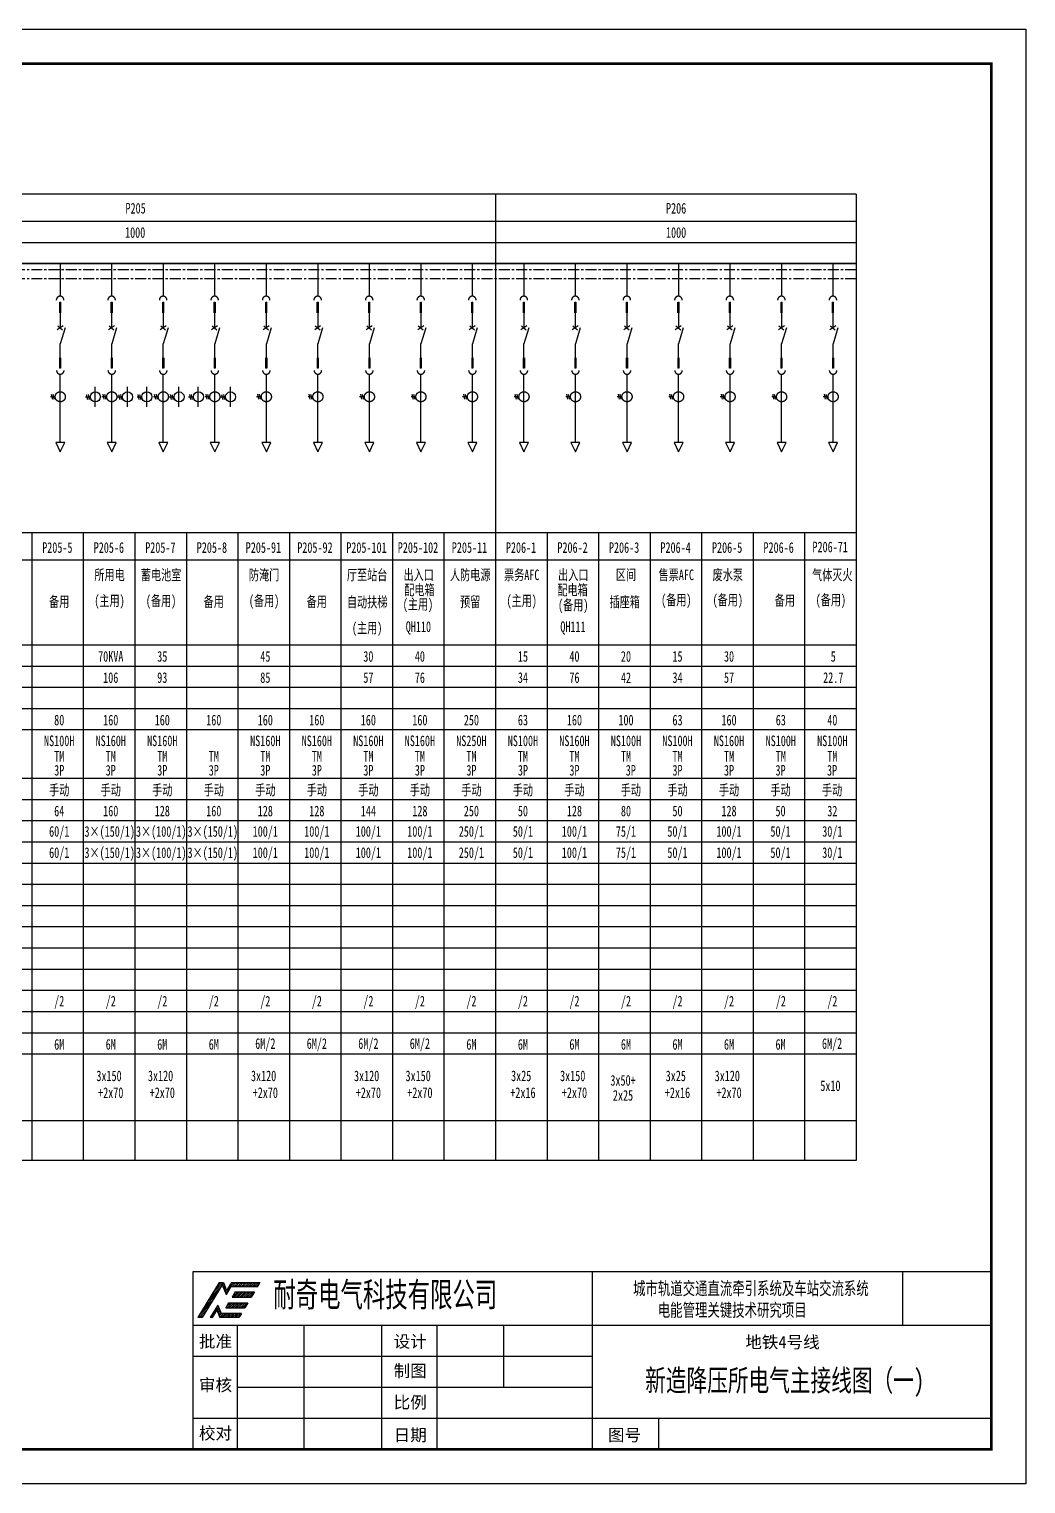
# Model space of a CAD drawing. Extents: x 763819 to 809230, y -41701 to -17097.
# Drawn here: x 797718 to 809230, y -41701 to -24901 of the extents above; entities that cross this region are included whole.
import ezdxf
from ezdxf.enums import TextEntityAlignment as Align

# ---------------------------------------------------------------- set-up
doc = ezdxf.new("R2010")
doc.units = 0
doc.header["$LTSCALE"] = 100
doc.header["$MEASUREMENT"] = 0
for name, pattern in [('ACAD_ISO03W100', [30, 12, -18]), ('CENTER', [2, 1.25, -0.25, 0.25, -0.25]), ('CONTINOUS', [2.5, 1.25, 0.25, 0.25, 0.25, 0.25, 0.25])]:
    doc.linetypes.add(name, pattern=pattern)
doc.layers.get('0').update_dxf_attribs({"color": 3, "linetype": 'CONTINUOUS'})
for name, color, linetype in [('01', 7, 'CONTINUOUS'), ('02', 1, 'CONTINUOUS'), ('1', 7, 'ACAD_ISO03W100'), ('11', 1, 'CONTINUOUS'), ('图框', 4, 'CONTINUOUS'), ('文字', 7, 'CONTINUOUS'), ('标注', 7, 'CONTINUOUS')]:
    doc.layers.add(name, color=color, linetype=linetype)
doc.styles.add('HT', font='simhei.ttf')
doc.styles.get("Standard").update_dxf_attribs({"font": 'COMPLEX', "width": 0.666667, "bigfont": 'DXT'})
doc.styles.add('WEN', font='', dxfattribs={"width": 0.7})
doc.styles.get('WEN').set_extended_font_data('SimSun')
pattern_1 = [(45, (965297.757, -248823.082), (-26.60573, 26.60573), [])]

# ---------------------------------------------------------------- blocks, each defined once
blk = doc.blocks.new('图框')
at = {"layer": '图框'}
h = blk.add_hatch(dxfattribs=at)
h.set_pattern_fill('ANSI31', color=5, scale=11.850767)
h.set_pattern_definition(pattern_1)
h.paths.add_polyline_path([(1013864, -235026), (1013937, -234905), (1013353, -234905), (1013257, -234665), (1013039, -235026), (1013091, -235026), (1013227, -234800), (1013318, -235026)], flags=17)
h.paths.add_polyline_path([(1012684, -235026), (1012807, -235026), (1013380, -234075), (1013493, -234358), (1013636, -234122), (1014409, -234122), (1014474, -234014), (1013649, -234014), (1013511, -234242), (1013420, -234014), (1013294, -234014)])
h = blk.add_hatch(dxfattribs=at)
h.set_pattern_fill('ANSI31', color=256, scale=11.850767)
h.set_pattern_definition(pattern_1)
h.paths.add_polyline_path([(1014312, -234282), (1013758, -234282), (1013666, -234434), (1014220, -234434)])
h.paths.add_polyline_path([(1014121, -234599), (1013567, -234599), (1013483, -234738), (1014037, -234738)])
h = blk.add_hatch(dxfattribs=at)
h.set_pattern_fill('ANSI31', color=3, scale=11.850767)
h.set_pattern_definition(pattern_1)
h.paths.add_polyline_path([(1013758, -234282), (1013666, -234434), (1014220, -234434), (1014312, -234282)])
h.paths.add_polyline_path([(1013567, -234599), (1013483, -234738), (1014037, -234738), (1014121, -234599)])
for p, q in [((1012536, -233704), (1012536, -238826)), ((1024062, -233704), (1024062, -238826)), ((1033026, -233704), (1033026, -235240)), ((1035587, -238826), (1035587, -233704)), ((1013294, -234014), (1012684, -235026)), ((1013380, -234075), (1012807, -235026)), ((1013294, -234014), (1013417, -234014)), ((1013380, -234075), (1013493, -234358)), ((1013420, -234014), (1013511, -234242)), ((1013636, -234122), (1013493, -234358)), ((1013649, -234014), (1013511, -234242)), ((1013636, -234122), (1014409, -234122)), ((1013649, -234014), (1014474, -234014)), ((1013758, -234282), (1013666, -234434)), ((1013758, -234282), (1014312, -234282)), ((1014312, -234282), (1014220, -234434)), ((1014474, -234014), (1014409, -234122)), ((1013257, -234665), (1013039, -235026)), ((1013257, -234665), (1013353, -234905)), ((1013567, -234599), (1013483, -234738)), ((1013483, -234738), (1014037, -234738)), ((1013567, -234599), (1014121, -234599)), ((1013666, -234434), (1014220, -234434)), ((1014121, -234599), (1014037, -234738)), ((1012807, -235026), (1012684, -235026)), ((1013091, -235026), (1013039, -235026)), ((1013227, -234800), (1013091, -235026)), ((1013227, -234800), (1013318, -235026)), ((1013864, -235026), (1013318, -235026)), ((1013937, -234905), (1013353, -234905)), ((1013937, -234905), (1013864, -235026)), ((1012536, -235240), (1024062, -235240)), ((1013817, -235240), (1013817, -238826)), ((1015737, -235240), (1015737, -238826)), ((1017985, -235240), (1017985, -237033)), ((1019579, -235240), (1019579, -238826)), ((1021500, -235240), (1021500, -237033)), ((1024062, -235240), (1035587, -235240)), ((1012536, -236137), (1024062, -236137)), ((1013817, -237033), (1024062, -237033)), ((1024062, -237033), (1024062, -237033)), ((1012536, -237930), (1024062, -237930)), ((1024062, -237930), (1035587, -237930)), ((1025982, -237930), (1025982, -238826)), ((1012536, -238826), (1035587, -238826))]:
    blk.add_line(p, q, dxfattribs=at)
at = {"layer": '图框', "lineweight": 30}
for p, q in [((1035587, -233704), (1012536, -233704)), ((1012536, -233704), (1012536, -238826))]:
    blk.add_line(p, q, dxfattribs=at)
at = {"layer": '图框', "linetype": 'CONTINOUS'}
for p, q in [((1017985, -237033), (1017985, -238826)), ((1021500, -238826), (1021500, -238826))]:
    blk.add_line(p, q, dxfattribs=at)
at = {"layer": '图框', "color": 0, "ltscale": 0.2, "style": 'HT'}
for s, p in [('批准', (1012711, -235889)), ('设计', (1018334, -235889)), ('地铁4号线', (1028485, -235907)), ('制图', (1018334, -236736)), ('审核', (1012711, -237145)), ('比例', (1018334, -237647)), ('校对', (1012711, -238539)), ('日期', (1018334, -238589)), ('图号', (1024520, -238589))]:
    blk.add_text(s, height=350, dxfattribs=at).set_placement(p)
at = {"layer": '图框', "color": 0, "insert": (1014858, -234002), "char_height": 711.05, "attachment_point": 1}
blk.add_mtext_dynamic_manual_height_columns('{\\fSimSun|b0|i0|c134|p2;耐奇电气科技有限公司}', width=8427.24, gutter_width=12.5, heights=[0], dxfattribs=at)

msp = doc.modelspace()

# ---------------------------------------------------------------- linework, layer by layer
at = {"const_width": 18.3, "elevation": -732}
msp.add_lwpolyline([(807269, -27608), (791405, -27608)], dxfattribs=at)
at = {"layer": '01'}
for p, q in [((807269, -26809), (788022, -26809)), ((803104, -26809), (803104, -37965)), ((807269, -26809), (807269, -37965)), ((807269, -37965), (788022, -37965))]:
    msp.add_line(p, q, dxfattribs=at)
at = {"layer": '01', "color": 3, "linetype": 'CENTER'}
for p, q in [((807269, -27681), (789895, -27681)), ((807269, -27786), (789895, -27786))]:
    msp.add_line(p, q, dxfattribs=at)
at = {"layer": '02'}
for p, q in [((807269, -27124), (788022, -27124)), ((807269, -27369), (788022, -27369)), ((798481, -29264, -1796), (798481, -29033, -1796)), ((798854, -29263, -1796), (798854, -29032, -1796)), ((799076, -29264, -1796), (799076, -29033, -1796)), ((799449, -29263, -1796), (799449, -29032, -1796)), ((799671, -29264, -1796), (799671, -29033, -1796)), ((800044, -29263, -1796), (800044, -29032, -1796)), ((798370, -29149, -1796), (798425, -29149, -1796)), ((798379, -29120, -1796), (798392, -29179, -1796)), ((798399, -29120, -1796), (798413, -29179, -1796)), ((798742, -29148, -1796), (798797, -29148, -1796)), ((798751, -29119, -1796), (798765, -29179, -1796)), ((798772, -29119, -1796), (798785, -29179, -1796)), ((798965, -29149, -1796), (799020, -29149, -1796)), ((798974, -29120, -1796), (798987, -29179, -1796)), ((798994, -29120, -1796), (799008, -29179, -1796)), ((799337, -29148, -1796), (799392, -29148, -1796)), ((799346, -29119, -1796), (799360, -29179, -1796)), ((799367, -29119, -1796), (799380, -29179, -1796)), ((799560, -29149, -1796), (799615, -29149, -1796)), ((799569, -29120, -1796), (799582, -29179, -1796)), ((799589, -29120, -1796), (799603, -29179, -1796)), ((799932, -29148, -1796), (799987, -29148, -1796)), ((799941, -29119, -1796), (799955, -29179, -1796)), ((799962, -29119, -1796), (799975, -29179, -1796)), ((807269, -30720), (788022, -30720)), ((797749, -30720), (797749, -37965)), ((798344, -30720), (798344, -37965)), ((798939, -30720), (798939, -37965)), ((799534, -30720), (799534, -37965)), ((800129, -30720), (800129, -37965)), ((800724, -30720), (800724, -37965)), ((801319, -30720), (801319, -37965)), ((801914, -30720), (801914, -37965)), ((802509, -30720), (802509, -37965)), ((803699, -30720), (803699, -37965)), ((804294, -30720), (804294, -37965)), ((804889, -30720), (804889, -37965)), ((805484, -30720), (805484, -37965)), ((806079, -30720), (806079, -37965)), ((806674, -30720), (806674, -37965)), ((807269, -31035), (788022, -31035)), ((807269, -32015), (788022, -32015)), ((807269, -32260), (788022, -32260)), ((807269, -32505), (788022, -32505)), ((807269, -32750), (788022, -32750)), ((807269, -32995), (788564, -32995)), ((807269, -33555), (788564, -33555)), ((807269, -33800), (788564, -33800)), ((807269, -34045), (788197, -34045)), ((807269, -34290), (788197, -34290)), ((807269, -34535), (788197, -34535)), ((807269, -34780), (788197, -34780)), ((807269, -35025), (788197, -35025)), ((807269, -35270), (788197, -35270)), ((807269, -35515), (788197, -35515)), ((807269, -35760), (788197, -35760)), ((807269, -36005), (788197, -36005)), ((807269, -36250), (788197, -36250)), ((807269, -36495), (788022, -36495)), ((807269, -36740), (788022, -36740)), ((807269, -37510), (788022, -37510))]:
    msp.add_line(p, q, dxfattribs=at)
for centre in [(798483, -29147, -1796), (798855, -29149, -1796), (799078, -29147, -1796), (799450, -29149, -1796), (799673, -29147, -1796), (800045, -29149, -1796)]:
    msp.add_circle(centre, 58.2, dxfattribs=at)
at = {"layer": '1'}
for p, q in [((798076, -27614, -898), (798076, -27987, -898)), ((798671, -27614, -898), (798671, -27987, -898)), ((799266, -27614, -898), (799266, -27987, -898)), ((799861, -27614, -898), (799861, -27987, -898)), ((800456, -27614, -898), (800456, -27987, -898)), ((801051, -27614, -898), (801051, -27987, -898)), ((801646, -27614, -898), (801646, -27987, -898)), ((802241, -27614, -898), (802241, -27987, -898)), ((802836, -27614, -898), (802836, -27987, -898)), ((803431, -27614, -898), (803431, -27987, -898)), ((804026, -27614, -898), (804026, -27987, -898)), ((804621, -27614, -898), (804621, -27987, -898)), ((805216, -27614, -898), (805216, -27987, -898)), ((805811, -27614, -898), (805811, -27987, -898)), ((806406, -27614, -898), (806406, -27987, -898)), ((807001, -27614, -898), (807001, -27987, -898)), ((798076, -28052, -898), (798076, -28162, -898)), ((798671, -28052, -898), (798671, -28162, -898)), ((799266, -28052, -898), (799266, -28162, -898)), ((799861, -28052, -898), (799861, -28162, -898)), ((800456, -28052, -898), (800456, -28162, -898)), ((801051, -28052, -898), (801051, -28162, -898)), ((801646, -28052, -898), (801646, -28162, -898)), ((802241, -28052, -898), (802241, -28162, -898)), ((802836, -28052, -898), (802836, -28162, -898)), ((803431, -28052, -898), (803431, -28162, -898)), ((804026, -28052, -898), (804026, -28162, -898)), ((804621, -28052, -898), (804621, -28162, -898)), ((805216, -28052, -898), (805216, -28162, -898)), ((805811, -28052, -898), (805811, -28162, -898)), ((806406, -28052, -898), (806406, -28162, -898)), ((807001, -28052, -898), (807001, -28162, -898)), ((798076, -28103, -898), (798076, -28350, -898)), ((798076, -28103, -898), (798076, -28350, -898)), ((798671, -28103, -898), (798671, -28350, -898)), ((798671, -28103, -898), (798671, -28350, -898)), ((799266, -28103, -898), (799266, -28350, -898)), ((799266, -28103, -898), (799266, -28350, -898)), ((799861, -28103, -898), (799861, -28350, -898)), ((799861, -28103, -898), (799861, -28350, -898)), ((800456, -28103, -898), (800456, -28350, -898)), ((800456, -28103, -898), (800456, -28350, -898)), ((801051, -28103, -898), (801051, -28350, -898)), ((801051, -28103, -898), (801051, -28350, -898)), ((801646, -28103, -898), (801646, -28350, -898)), ((801646, -28103, -898), (801646, -28350, -898)), ((802241, -28103, -898), (802241, -28350, -898)), ((802241, -28103, -898), (802241, -28350, -898)), ((802836, -28103, -898), (802836, -28350, -898)), ((802836, -28103, -898), (802836, -28350, -898)), ((803431, -28103, -898), (803431, -28350, -898)), ((803431, -28103, -898), (803431, -28350, -898)), ((804026, -28103, -898), (804026, -28350, -898)), ((804026, -28103, -898), (804026, -28350, -898)), ((804621, -28103, -898), (804621, -28350, -898)), ((804621, -28103, -898), (804621, -28350, -898)), ((805216, -28103, -898), (805216, -28350, -898)), ((805216, -28103, -898), (805216, -28350, -898)), ((805811, -28103, -898), (805811, -28350, -898)), ((805811, -28103, -898), (805811, -28350, -898)), ((806406, -28103, -898), (806406, -28350, -898)), ((806406, -28103, -898), (806406, -28350, -898)), ((807001, -28103, -898), (807001, -28350, -898)), ((807001, -28103, -898), (807001, -28350, -898)), ((798110, -28327, -898), (798041, -28374, -898)), ((798048, -28327, -898), (798103, -28374, -898)), ((798133, -28349, -898), (798078, -28535, -898)), ((798705, -28327, -898), (798636, -28374, -898)), ((798643, -28327, -898), (798698, -28374, -898)), ((798728, -28349, -898), (798673, -28535, -898)), ((799300, -28327, -898), (799231, -28374, -898)), ((799238, -28327, -898), (799293, -28374, -898)), ((799323, -28349, -898), (799268, -28535, -898)), ((799895, -28327, -898), (799826, -28374, -898)), ((799833, -28327, -898), (799888, -28374, -898)), ((799918, -28349, -898), (799863, -28535, -898)), ((800490, -28327, -898), (800421, -28374, -898)), ((800428, -28327, -898), (800483, -28374, -898)), ((800513, -28349, -898), (800458, -28535, -898)), ((801085, -28327, -898), (801016, -28374, -898)), ((801023, -28327, -898), (801078, -28374, -898)), ((801108, -28349, -898), (801053, -28535, -898)), ((801680, -28327, -898), (801611, -28374, -898)), ((801618, -28327, -898), (801673, -28374, -898)), ((801703, -28349, -898), (801648, -28535, -898)), ((802275, -28327, -898), (802206, -28374, -898)), ((802213, -28327, -898), (802268, -28374, -898)), ((802298, -28349, -898), (802243, -28535, -898)), ((802870, -28327, -898), (802801, -28374, -898)), ((802808, -28327, -898), (802863, -28374, -898)), ((802893, -28349, -898), (802838, -28535, -898)), ((803465, -28327, -898), (803396, -28374, -898)), ((803403, -28327, -898), (803458, -28374, -898)), ((803488, -28349, -898), (803433, -28535, -898)), ((804060, -28327, -898), (803991, -28374, -898)), ((803998, -28327, -898), (804053, -28374, -898)), ((804083, -28349, -898), (804028, -28535, -898)), ((804655, -28327, -898), (804586, -28374, -898)), ((804593, -28327, -898), (804648, -28374, -898)), ((804678, -28349, -898), (804623, -28535, -898)), ((805250, -28327, -898), (805181, -28374, -898)), ((805188, -28327, -898), (805243, -28374, -898)), ((805273, -28349, -898), (805218, -28535, -898)), ((805845, -28327, -898), (805776, -28374, -898)), ((805783, -28327, -898), (805838, -28374, -898)), ((805868, -28349, -898), (805813, -28535, -898)), ((806440, -28327, -898), (806371, -28374, -898)), ((806378, -28327, -898), (806433, -28374, -898)), ((806463, -28349, -898), (806408, -28535, -898)), ((807035, -28327, -898), (806966, -28374, -898)), ((806973, -28327, -898), (807028, -28374, -898)), ((807058, -28349, -898), (807003, -28535, -898)), ((798078, -28799, -898), (798078, -28535, -898)), ((798673, -28799, -898), (798673, -28535, -898)), ((799268, -28799, -898), (799268, -28535, -898)), ((799863, -28799, -898), (799863, -28535, -898)), ((800458, -28799, -898), (800458, -28535, -898)), ((801053, -28799, -898), (801053, -28535, -898)), ((801648, -28799, -898), (801648, -28535, -898)), ((802243, -28799, -898), (802243, -28535, -898)), ((802838, -28799, -898), (802838, -28535, -898)), ((803433, -28799, -898), (803433, -28535, -898)), ((804028, -28799, -898), (804028, -28535, -898)), ((804623, -28799, -898), (804623, -28535, -898)), ((805218, -28799, -898), (805218, -28535, -898)), ((805813, -28799, -898), (805813, -28535, -898)), ((806408, -28799, -898), (806408, -28535, -898)), ((807003, -28799, -898), (807003, -28535, -898)), ((798078, -28820, -898), (798078, -28711, -898)), ((798673, -28820, -898), (798673, -28711, -898)), ((799268, -28820, -898), (799268, -28711, -898)), ((799863, -28820, -898), (799863, -28711, -898)), ((800458, -28820, -898), (800458, -28711, -898)), ((801053, -28820, -898), (801053, -28711, -898)), ((801648, -28820, -898), (801648, -28711, -898)), ((802243, -28820, -898), (802243, -28711, -898)), ((802838, -28820, -898), (802838, -28711, -898)), ((803433, -28820, -898), (803433, -28711, -898)), ((804028, -28820, -898), (804028, -28711, -898)), ((804623, -28820, -898), (804623, -28711, -898)), ((805218, -28820, -898), (805218, -28711, -898)), ((805813, -28820, -898), (805813, -28711, -898)), ((806408, -28820, -898), (806408, -28711, -898)), ((807003, -28820, -898), (807003, -28711, -898)), ((798078, -29676, -898), (798078, -28886, -898)), ((798673, -29676, -898), (798673, -28886, -898)), ((799268, -29676, -898), (799268, -28886, -898)), ((799863, -29676, -898), (799863, -28886, -898)), ((800458, -29676, -898), (800458, -28886, -898)), ((801053, -29676, -898), (801053, -28886, -898)), ((801648, -29676, -898), (801648, -28886, -898)), ((802243, -29676, -898), (802243, -28886, -898)), ((802838, -29676, -898), (802838, -28886, -898)), ((803433, -29676, -898), (803433, -28886, -898)), ((804028, -29676, -898), (804028, -28886, -898)), ((804623, -29676, -898), (804623, -28886, -898)), ((805218, -29676, -898), (805218, -28886, -898)), ((805813, -29676, -898), (805813, -28886, -898)), ((806408, -29676, -898), (806408, -28886, -898)), ((807003, -29676, -898), (807003, -28886, -898)), ((797965, -29145, -898), (798020, -29145, -898)), ((797974, -29116, -898), (797987, -29176, -898)), ((797994, -29116, -898), (798008, -29176, -898)), ((798560, -29145, -898), (798615, -29145, -898)), ((798569, -29116, -898), (798582, -29176, -898)), ((798589, -29116, -898), (798603, -29176, -898)), ((799155, -29145, -898), (799210, -29145, -898)), ((799164, -29116, -898), (799177, -29176, -898)), ((799184, -29116, -898), (799198, -29176, -898)), ((799750, -29145, -898), (799805, -29145, -898)), ((799759, -29116, -898), (799772, -29176, -898)), ((799779, -29116, -898), (799793, -29176, -898)), ((800345, -29145, -898), (800400, -29145, -898)), ((800354, -29116, -898), (800367, -29176, -898)), ((800374, -29116, -898), (800388, -29176, -898)), ((800940, -29145, -898), (800995, -29145, -898)), ((800949, -29116, -898), (800962, -29176, -898)), ((800969, -29116, -898), (800983, -29176, -898)), ((801535, -29145, -898), (801590, -29145, -898)), ((801544, -29116, -898), (801557, -29176, -898)), ((801564, -29116, -898), (801578, -29176, -898)), ((802130, -29145, -898), (802185, -29145, -898)), ((802139, -29116, -898), (802152, -29176, -898)), ((802159, -29116, -898), (802173, -29176, -898)), ((802725, -29145, -898), (802780, -29145, -898)), ((802734, -29116, -898), (802747, -29176, -898)), ((802754, -29116, -898), (802768, -29176, -898)), ((803320, -29145, -898), (803375, -29145, -898)), ((803329, -29116, -898), (803342, -29176, -898)), ((803349, -29116, -898), (803363, -29176, -898)), ((803915, -29145, -898), (803970, -29145, -898)), ((803924, -29116, -898), (803937, -29176, -898)), ((803944, -29116, -898), (803958, -29176, -898)), ((804510, -29145, -898), (804565, -29145, -898)), ((804519, -29116, -898), (804532, -29176, -898)), ((804539, -29116, -898), (804553, -29176, -898)), ((805105, -29145, -898), (805160, -29145, -898)), ((805114, -29116, -898), (805127, -29176, -898)), ((805134, -29116, -898), (805148, -29176, -898)), ((805700, -29145, -898), (805755, -29145, -898)), ((805709, -29116, -898), (805722, -29176, -898)), ((805729, -29116, -898), (805743, -29176, -898)), ((806295, -29145, -898), (806350, -29145, -898)), ((806304, -29116, -898), (806317, -29176, -898)), ((806324, -29116, -898), (806338, -29176, -898)), ((806890, -29145, -898), (806945, -29145, -898)), ((806899, -29116, -898), (806912, -29176, -898)), ((806919, -29116, -898), (806933, -29176, -898)), ((798130, -29676, -898), (798026, -29676, -898)), ((798026, -29676, -898), (798078, -29781, -898)), ((798078, -29781, -898), (798130, -29676, -898)), ((798621, -29676, -898), (798673, -29781, -898)), ((798725, -29676, -898), (798621, -29676, -898)), ((798673, -29781, -898), (798725, -29676, -898)), ((799216, -29676, -898), (799268, -29781, -898)), ((799320, -29676, -898), (799216, -29676, -898)), ((799268, -29781, -898), (799320, -29676, -898)), ((799915, -29676, -898), (799811, -29676, -898)), ((799811, -29676, -898), (799863, -29781, -898)), ((799863, -29781, -898), (799915, -29676, -898)), ((800510, -29676, -898), (800406, -29676, -898)), ((800406, -29676, -898), (800458, -29781, -898)), ((800458, -29781, -898), (800510, -29676, -898)), ((801001, -29676, -898), (801053, -29781, -898)), ((801105, -29676, -898), (801001, -29676, -898)), ((801053, -29781, -898), (801105, -29676, -898)), ((801700, -29676, -898), (801596, -29676, -898)), ((801596, -29676, -898), (801648, -29781, -898)), ((801648, -29781, -898), (801700, -29676, -898)), ((802295, -29676, -898), (802191, -29676, -898)), ((802191, -29676, -898), (802243, -29781, -898)), ((802243, -29781, -898), (802295, -29676, -898)), ((802890, -29676, -898), (802786, -29676, -898)), ((802786, -29676, -898), (802838, -29781, -898)), ((802838, -29781, -898), (802890, -29676, -898)), ((803485, -29676, -898), (803381, -29676, -898)), ((803381, -29676, -898), (803433, -29781, -898)), ((803433, -29781, -898), (803485, -29676, -898)), ((803976, -29676, -898), (804028, -29781, -898)), ((804080, -29676, -898), (803976, -29676, -898)), ((804028, -29781, -898), (804080, -29676, -898)), ((804675, -29676, -898), (804571, -29676, -898)), ((804571, -29676, -898), (804623, -29781, -898)), ((804623, -29781, -898), (804675, -29676, -898)), ((805270, -29676, -898), (805166, -29676, -898)), ((805166, -29676, -898), (805218, -29781, -898)), ((805218, -29781, -898), (805270, -29676, -898)), ((805761, -29676, -898), (805813, -29781, -898)), ((805865, -29676, -898), (805761, -29676, -898)), ((805813, -29781, -898), (805865, -29676, -898)), ((806356, -29676, -898), (806408, -29781, -898)), ((806460, -29676, -898), (806356, -29676, -898)), ((806408, -29781, -898), (806460, -29676, -898)), ((806951, -29676, -898), (807003, -29781, -898)), ((807055, -29676, -898), (806951, -29676, -898)), ((807003, -29781, -898), (807055, -29676, -898))]:
    msp.add_line(p, q, dxfattribs=at)
at = {"layer": '1', "const_width": 28.3, "elevation": -898}
for points in [[(798076, -28052), (798076, -28178)], [(798671, -28052), (798671, -28178)], [(799266, -28052), (799266, -28178)], [(799861, -28052), (799861, -28178)], [(800456, -28052), (800456, -28178)], [(801051, -28052), (801051, -28178)], [(801646, -28052), (801646, -28178)], [(802241, -28052), (802241, -28178)], [(802836, -28052), (802836, -28178)], [(803431, -28052), (803431, -28178)], [(804026, -28052), (804026, -28178)], [(804621, -28052), (804621, -28178)], [(805216, -28052), (805216, -28178)], [(805811, -28052), (805811, -28178)], [(806406, -28052), (806406, -28178)], [(807001, -28052), (807001, -28178)], [(798078, -28694), (798078, -28820)], [(798673, -28694), (798673, -28820)], [(799268, -28694), (799268, -28820)], [(799863, -28694), (799863, -28820)], [(800458, -28694), (800458, -28820)], [(801053, -28694), (801053, -28820)], [(801648, -28694), (801648, -28820)], [(802243, -28694), (802243, -28820)], [(802838, -28694), (802838, -28820)], [(803433, -28694), (803433, -28820)], [(804028, -28694), (804028, -28820)], [(804623, -28694), (804623, -28820)], [(805218, -28694), (805218, -28820)], [(805813, -28694), (805813, -28820)], [(806408, -28694), (806408, -28820)], [(807003, -28694), (807003, -28820)]]:
    msp.add_lwpolyline(points, dxfattribs=at)
at = {"layer": '1'}
for centre in [(798078, -29147, -898), (798673, -29147, -898), (799268, -29147, -898), (799863, -29147, -898), (800458, -29147, -898), (801053, -29147, -898), (801648, -29147, -898), (802243, -29147, -898), (802838, -29147, -898), (803433, -29147, -898), (804028, -29147, -898), (804623, -29147, -898), (805218, -29147, -898), (805813, -29147, -898), (806408, -29147, -898), (807003, -29147, -898)]:
    msp.add_circle(centre, 58.2, dxfattribs=at)
for centre, start, end in [((798076, -28030, -898), 0, 180), ((798671, -28030, -898), 0, 180), ((799266, -28030, -898), 0, 180), ((799861, -28030, -898), 0, 180), ((800456, -28030, -898), 0, 180), ((801051, -28030, -898), 0, 180), ((801646, -28030, -898), 0, 180), ((802241, -28030, -898), 0, 180), ((802836, -28030, -898), 0, 180), ((803431, -28030, -898), 0, 180), ((804026, -28030, -898), 0, 180), ((804621, -28030, -898), 0, 180), ((805216, -28030, -898), 0, 180), ((805811, -28030, -898), 0, 180), ((806406, -28030, -898), 0, 180), ((807001, -28030, -898), 0, 180), ((798078, -28842, -898), 180, 0), ((798673, -28842, -898), 180, 0), ((799268, -28842, -898), 180, 0), ((799863, -28842, -898), 180, 0), ((800458, -28842, -898), 180, 0), ((801053, -28842, -898), 180, 0), ((801648, -28842, -898), 180, 0), ((802243, -28842, -898), 180, 0), ((802838, -28842, -898), 180, 0), ((803433, -28842, -898), 180, 0), ((804028, -28842, -898), 180, 0), ((804623, -28842, -898), 180, 0), ((805218, -28842, -898), 180, 0), ((805813, -28842, -898), 180, 0), ((806408, -28842, -898), 180, 0), ((807003, -28842, -898), 180, 0)]:
    msp.add_arc(centre, 43.8, start, end, dxfattribs=at)
at = {"layer": '图框'}
msp.add_lwpolyline([(785470, -24901), (809230, -24901), (809230, -41701), (785470, -41701)], close=True, dxfattribs=at)
at = {"layer": '图框', "const_width": 32}
msp.add_lwpolyline([(786470, -25301), (808830, -25301), (808830, -41301), (786470, -41301)], close=True, dxfattribs=at)

# ---------------------------------------------------------------- block references
at = {"layer": '图框', "color": 0, "linetype": 'CONTINOUS', "xscale": 0.4000000000232831, "yscale": 0.4000000000232831, "zscale": 0.4}
msp.add_blockref('图框', (394595, 54229), dxfattribs=at)

# ---------------------------------------------------------------- texts
at = {"layer": '11', "style": 'WEN', "width": 0.7}
for s, height, p in [('P205', 122.5, (798948, -26971)), ('P206', 122.5, (805190, -26971)), ('1000', 122.5, (798943, -27251)), ('1000', 122.5, (805190, -27251)), ('P205-5', 122.5, (798044, -30889)), ('P205-6', 122.5, (798639, -30889)), ('P205-7', 122.5, (799234, -30889)), ('P205-8', 122.5, (799829, -30889)), ('P205-91', 122.5, (800424, -30889)), ('P205-92', 122.5, (801019, -30889)), ('P205-101', 122.5, (801614, -30889)), ('P205-102', 122.5, (802209, -30889)), ('P205-11', 122.5, (802804, -30889)), ('P206-1', 122.5, (803399, -30889)), ('P206-2', 122.5, (803994, -30889)), ('P206-3', 122.5, (804589, -30889)), ('P206-4', 122.5, (805184, -30889)), ('P206-5', 122.5, (805779, -30889)), ('P206-6', 122.5, (806374, -30889)), ('P206-71', 122.5, (806969, -30882)), ('所用电', 122.5, (798647, -31201)), ('蓄电池室', 122.5, (799242, -31201)), ('防淹门', 122.5, (800432, -31201)), ('厅至站台', 122.5, (801622, -31201)), ('出入口', 122.5, (802217, -31201)), ('人防电源', 122.5, (802812, -31201)), ('票务AFC', 122.5, (803407, -31201)), ('出入口', 122.5, (804002, -31201)), ('区间', 122.5, (804611, -31201)), ('售票AFC', 122.5, (805192, -31201)), ('废水泵', 122.5, (805787, -31201)), ('气体灭火', 122.5, (806994, -31201)), ('配电箱', 122.5, (802226, -31375)), ('配电箱', 122.5, (803994, -31375)), ('(备用)', 122.5, (805192, -31500)), ('(备用)', 122.5, (805787, -31500)), ('(备用)', 122.5, (806977, -31500)), ('备用', 122.5, (798066, -31510)), ('(主用)', 122.5, (798647, -31509)), ('(备用)', 122.5, (799242, -31509)), ('备用', 122.5, (799851, -31510)), ('(备用)', 122.5, (800432, -31509)), ('备用', 122.5, (801041, -31510)), ('自动扶梯', 122.5, (801622, -31515)), ('(主用)', 122.5, (802209, -31550)), ('预留', 122.5, (802812, -31512)), ('(主用)', 122.5, (803407, -31509)), ('(备用)', 122.5, (804002, -31559)), ('插座箱', 122.5, (804597, -31512)), ('备用', 122.5, (806446, -31496)), ('(主用)', 122.5, (801622, -31824)), ('QH110', 122.5, (802214, -31816)), ('QH111', 122.5, (803999, -31816)), ('70KVA', 122.5, (798661, -32146)), ('35', 122.5, (799256, -32146)), ('45', 122.5, (800446, -32146)), ('30', 122.5, (801636, -32146)), ('40', 122.5, (802231, -32146)), ('15', 122.5, (803421, -32146)), ('40', 122.5, (804016, -32146)), ('20', 122.5, (804611, -32146)), ('15', 122.5, (805206, -32146)), ('30', 122.5, (805801, -32146)), ('5', 122, (807005, -32146)), ('106', 122.5, (798661, -32391)), ('93', 122.5, (799256, -32391)), ('85', 122.5, (800446, -32391)), ('57', 122.5, (801636, -32391)), ('76', 122.5, (802231, -32391)), ('34', 122.5, (803421, -32391)), ('76', 122.5, (804016, -32391)), ('42', 122.5, (804611, -32391)), ('34', 122.5, (805206, -32391)), ('57', 122.5, (805801, -32391)), ('22.7', 122.5, (807005, -32391)), ('80', 122.5, (798066, -32881)), ('160', 122.5, (798661, -32881)), ('160', 122.5, (799256, -32881)), ('160', 122.5, (799851, -32881)), ('160', 122.5, (800446, -32881)), ('160', 122.5, (801041, -32881)), ('160', 122.5, (801636, -32881)), ('160', 122.5, (802231, -32881)), ('250', 122.5, (802826, -32881)), ('63', 122.5, (803421, -32881)), ('160', 122.5, (804016, -32881)), ('100', 122.5, (804611, -32881)), ('63', 122.5, (805206, -32881)), ('63', 122.5, (806399, -32881)), ('40', 122.5, (806994, -32881)), ('NS100H', 122.5, (798066, -33120)), ('NS160H', 122.5, (798661, -33120)), ('NS160H', 122.5, (799256, -33120)), ('NS160H', 122.5, (800446, -33120)), ('NS160H', 122.5, (801041, -33120)), ('NS160H', 122.5, (801636, -33120)), ('NS160H', 122.5, (802231, -33120)), ('NS250H', 122.5, (802826, -33120)), ('NS100H', 122.5, (803421, -33120)), ('NS160H', 122.5, (804016, -33120)), ('NS100H', 122.5, (804611, -33120)), ('NS100H', 122.5, (805206, -33120)), ('NS100H', 122.5, (806399, -33120)), ('NS100H', 122.5, (806994, -33120)), ('TM', 122.5, (798066, -33298)), ('TM', 122.5, (798661, -33298)), ('TM', 122.5, (799256, -33298)), ('TM', 122.5, (799851, -33298)), ('TM', 122.5, (800446, -33298)), ('TM', 122.5, (801041, -33298)), ('TM', 122.5, (801636, -33298)), ('TM', 122.5, (802231, -33298)), ('TM', 122.5, (802826, -33298)), ('TM', 122.5, (803421, -33298)), ('TM', 122.5, (804016, -33298)), ('TM', 122.5, (804611, -33298)), ('TM', 122.5, (805206, -33298)), ('TM', 122.5, (805801, -33298)), ('TM', 122.5, (806399, -33298)), ('TM', 122.5, (806994, -33298)), ('3P', 122.5, (798066, -33461)), ('3P', 122.5, (798661, -33461)), ('3P', 122.5, (799256, -33461)), ('3P', 122.5, (799851, -33461)), ('3P', 122.5, (800446, -33461)), ('3P', 122.5, (801041, -33461)), ('3P', 122.5, (801636, -33461)), ('3P', 122.5, (802231, -33461)), ('3P', 122.5, (802826, -33461)), ('3P', 122.5, (803421, -33461)), ('3P', 122.5, (804016, -33461)), ('3P', 122.5, (804667, -33461)), ('3P', 122.5, (805206, -33461)), ('3P', 122.5, (805801, -33461)), ('3P', 122.5, (806396, -33461)), ('3P', 122.5, (806991, -33461)), ('手动', 122.5, (798066, -33686)), ('手动', 122.5, (798661, -33686)), ('手动', 122.5, (799256, -33686)), ('手动', 122.5, (799851, -33686)), ('手动', 122.5, (800446, -33686)), ('手动', 122.5, (801041, -33686)), ('手动', 122.5, (801636, -33686)), ('手动', 122.5, (802231, -33686)), ('手动', 122.5, (802826, -33686)), ('手动', 122.5, (803421, -33686)), ('手动', 122.5, (804016, -33686)), ('手动', 122.5, (804667, -33686)), ('手动', 122.5, (805206, -33686)), ('手动', 122.5, (805801, -33686)), ('手动', 122.5, (805801, -33686)), ('手动', 122.5, (806396, -33686)), ('手动', 122.5, (806991, -33686)), ('64', 122.5, (798066, -33931)), ('160', 122.5, (798661, -33931)), ('128', 122.5, (799256, -33931)), ('160', 122.5, (799851, -33931)), ('128', 122.5, (800446, -33931)), ('128', 122.5, (801041, -33931)), ('128', 122.5, (801041, -33931)), ('144', 122.5, (801636, -33931)), ('128', 122.5, (802231, -33931)), ('250', 122.5, (802826, -33931)), ('50', 122.5, (803421, -33931)), ('128', 122.5, (804016, -33931)), ('80', 122.5, (804611, -33931)), ('50', 122.5, (805206, -33931)), ('50', 122.5, (806396, -33931)), ('32', 122.5, (806994, -33931)), ('60/1', 122.5, (798066, -34176)), ('3×(150/1)', 122.5, (798649, -34176)), ('3×(100/1)', 122.5, (799244, -34176)), ('3×(150/1)', 122.5, (799839, -34176)), ('100/1', 122.5, (800446, -34176)), ('100/1', 122.5, (801041, -34176)), ('100/1', 122.5, (801636, -34176)), ('100/1', 122.5, (802231, -34176)), ('250/1', 122.5, (802826, -34176)), ('50/1', 122.5, (803421, -34176)), ('100/1', 122.5, (804016, -34176)), ('75/1', 122.5, (804611, -34176)), ('50/1', 122.5, (805206, -34176)), ('50/1', 122.5, (806396, -34176)), ('30/1', 122.5, (806994, -34176)), ('60/1', 122.5, (798066, -34421)), ('3×(150/1)', 122.5, (798649, -34421)), ('3×(100/1)', 122.5, (799244, -34421)), ('3×(150/1)', 122.5, (799839, -34421)), ('100/1', 122.5, (800446, -34421)), ('100/1', 122.5, (801041, -34421)), ('100/1', 122.5, (801636, -34421)), ('100/1', 122.5, (802231, -34421)), ('250/1', 122.5, (802826, -34421)), ('50/1', 122.5, (803421, -34421)), ('100/1', 122.5, (804016, -34421)), ('75/1', 122.5, (804611, -34421)), ('50/1', 122.5, (805206, -34421)), ('50/1', 122.5, (806396, -34421)), ('30/1', 122.5, (806994, -34421)), ('/2', 122.5, (798066, -36136)), ('/2', 122.5, (798661, -36136)), ('/2', 122.5, (799256, -36136)), ('/2', 122.5, (799851, -36136)), ('/2', 122.5, (800446, -36136)), ('/2', 122.5, (801041, -36136)), ('/2', 122.5, (801636, -36136)), ('/2', 122.5, (802231, -36136)), ('/2', 122.5, (802826, -36136)), ('/2', 122.5, (803421, -36136)), ('/2', 122.5, (804016, -36136)), ('/2', 122.5, (804611, -36136)), ('/2', 122.5, (805206, -36136)), ('/2', 122.5, (805801, -36136)), ('/2', 122.5, (806399, -36136)), ('/2', 122.5, (806994, -36136)), ('6M', 122.5, (798066, -36626)), ('6M', 122.5, (798661, -36626)), ('6M', 122.5, (799256, -36626)), ('6M', 122.5, (799851, -36626)), ('6M/2', 122.5, (800446, -36626)), ('6M/2', 122.5, (801041, -36626)), ('6M/2', 122.5, (801636, -36626)), ('6M/2', 122.5, (802231, -36626)), ('6M', 122.5, (802826, -36626)), ('6M', 122.5, (803421, -36626)), ('6M', 122.5, (804016, -36626)), ('6M', 122.5, (804611, -36626)), ('6M', 122.5, (805206, -36626)), ('6M', 122.5, (805801, -36626)), ('6M', 122.5, (806396, -36626)), ('6M/2', 122.5, (806991, -36626)), ('3x150', 122.5, (798641, -36990)), ('3x120', 122.5, (799236, -36990)), ('3x120', 122.5, (800426, -36990)), ('3x120', 122.5, (801616, -36990)), ('3x150', 122.5, (802211, -36990)), ('3x25', 122.5, (803401, -36990)), ('3x150', 122.5, (803996, -36990)), ('3x25', 122.5, (805186, -36990)), ('3x120', 122.5, (805781, -36990)), ('+2x70', 122.5, (798661, -37184)), ('+2x70', 122.5, (799256, -37184)), ('+2x70', 122.5, (800446, -37184)), ('+2x70', 122.5, (801636, -37184)), ('+2x70', 122.5, (802231, -37184)), ('+2x16', 122.5, (803421, -37184)), ('+2x70', 122.5, (804016, -37184)), ('3x50+', 122.5, (804577, -37042)), ('+2x16', 122.5, (805206, -37184)), ('+2x70', 122.5, (805801, -37184)), ('5x10', 122.5, (806972, -37104)), ('2x25', 122.5, (804577, -37215))]:
    msp.add_text(s, height=height, dxfattribs=at).set_placement(p, align=Align.MIDDLE)
at = {"layer": '11', "color": 3, "style": 'WEN', "width": 0.7}
for s, p in [('160', (805801, -32881)), ('NS160H', (805801, -33120)), ('128', (805801, -33931)), ('100/1', (805801, -34176)), ('100/1', (805801, -34421))]:
    msp.add_text(s, height=122.5, dxfattribs=at).set_placement(p, align=Align.MIDDLE)
at = {"layer": '文字', "color": 7, "ltscale": 0.2, "style": 'WEN', "width": 0.7}
msp.add_text('新造降压所电气主接线图（一)', height=250, dxfattribs=at).set_placement((806444, -40630), align=Align.CENTER)
at = {"layer": '标注', "linetype": 'CONTINOUS', "insert": (804693, -39368), "char_height": 150, "attachment_point": 1, "style": 'WEN'}
msp.add_mtext_dynamic_manual_height_columns('城市轨道交通直流牵引系统及车站交流系统\\P    电能管理关键技术研究项目', width=3585.75, gutter_width=25, heights=[0], dxfattribs=at)

doc.saveas('drawing.dxf')
